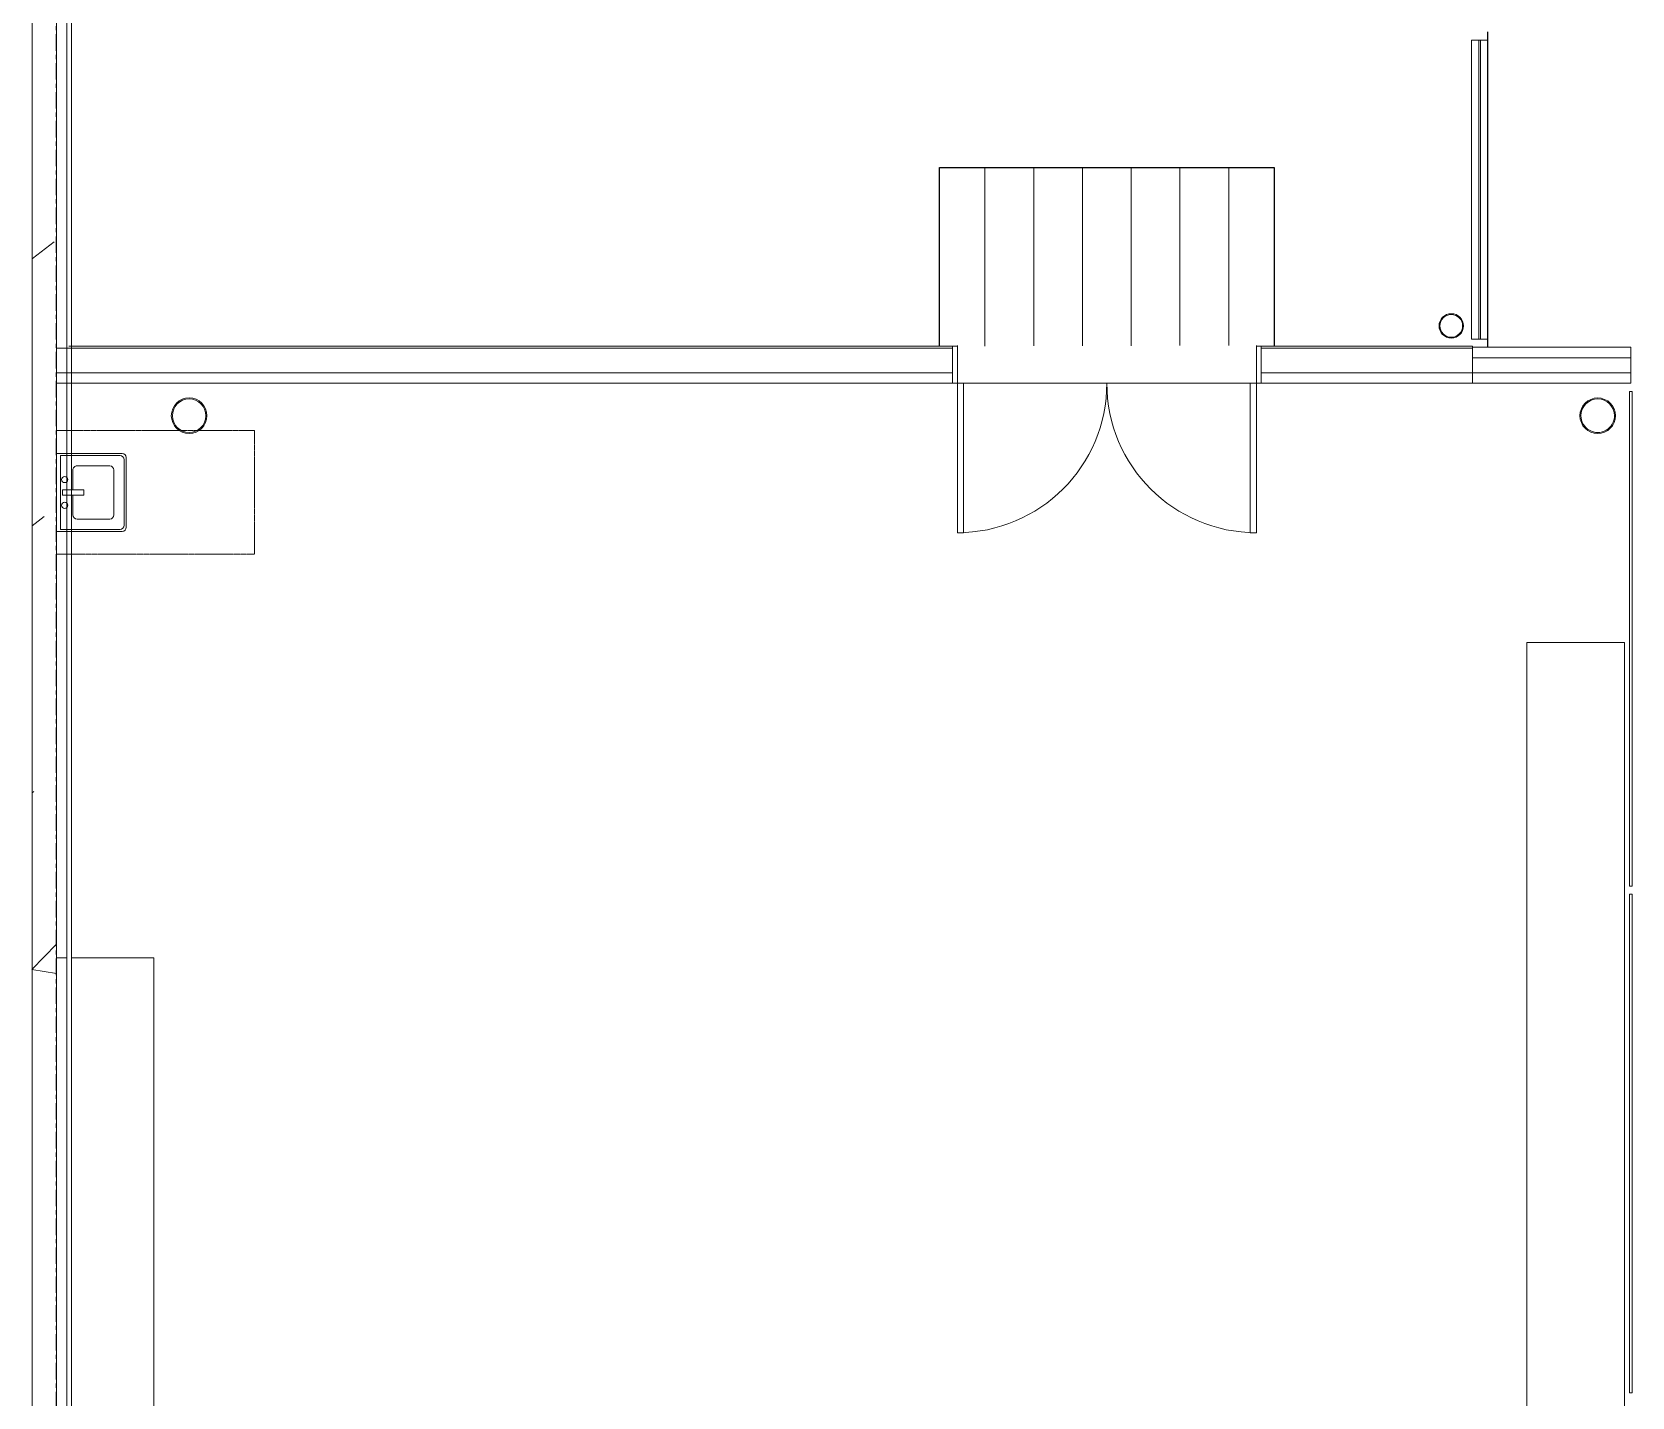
# Model space of a CAD drawing. Header units: millimetres. Extents: x -677815 to 406757, y -145898 to 39000.
# Drawn here: x 269850 to 279697, y -10800 to -2398 of the extents above; entities that cross this region are included whole.
import ezdxf

# ---------------------------------------------------------------- set-up
doc = ezdxf.new("R2010")
doc.units = ezdxf.units.MM
doc.header["$LTSCALE"] = 8
doc.linetypes.add('Xref building Toll$0$Grid Line', pattern=[22.225, 12.7, -3.175, 3.175, -3.175])
doc.linetypes.add('Xref building Toll$0$HIDDEN', pattern=[0.375, 0.25, -0.125])
for name, color, linetype, lineweight in [('Xref building Toll$0$A-DOOR', 8, 'Continuous', 9), ('Xref building Toll$0$A-FLOR', 8, 'Continuous', 25), ('Xref building Toll$0$A-FLOR-PATT', 8, 'Continuous', 18), ('Xref building Toll$0$A-GLAZ-CURT', 8, 'Continuous', 9), ('Xref building Toll$0$A-GLAZ-CWMG', 8, 'Continuous', 9), ('Xref building Toll$0$A-WALL', 8, 'Continuous', 9), ('Xref building Toll$0$A-WALL-PATT', 8, 'Continuous', 9), ('Xref building Toll$0$I-FURN', 8, 'Continuous', 9), ('Xref building Toll$0$P-PIPE', 8, 'Continuous', 9), ('Xref building Toll$0$P-SANR-FIXT', 8, 'Continuous', 9), ('Xref building Toll$0$S-COLS', 8, 'Continuous', 9)]:
    doc.layers.add(name, color=color, linetype=linetype, lineweight=lineweight)
doc.layers.add('Xref building Toll$0$S-GRID', color=8, linetype='Continuous')

# ---------------------------------------------------------------- blocks, each defined once
blk = doc.blocks.new('Xref building Toll$0$Toll Grids')
at = {"layer": 'Xref building Toll$0$S-GRID', "linetype": 'Xref building Toll$0$Grid Line'}
blk.add_line((270000, -125373.3), (270000, 36031.5), dxfattribs=at)
blk = doc.blocks.new('Xref building Toll$0$_SBA 2SWING SPDoor 01a - 2X920W x 2700H LRD-2288529-MASTER GROUND FLOOR')
at = {"layer": 'Xref building Toll$0$A-DOOR'}
for p, q in [((-1182, 1034), (-1220, 1034)), ((-1220, 114), (-1220, 1034)), ((-1182, 114), (-1182, 1034)), ((620, 1034), (582, 1034)), ((582, 114), (582, 1034)), ((620, 114), (620, 1034)), ((-1250, 114), (-1220, 114)), ((620, 114), (-1220, 114)), ((-1220, 114), (-1220, -119)), ((-1182, 114), (-1220, 114)), ((620, 114), (582, 114)), ((620, -119), (620, 114)), ((620, 114), (650, 114)), ((-1220, -114), (-1250, -114)), ((650, -114), (620, -114))]:
    blk.add_line(p, q, dxfattribs=at)
for centre, start, end in [((-1220, 114), 0, 90), ((620, 114), 90, 180)]:
    blk.add_arc(centre, 920, start, end, dxfattribs=at)
blk = doc.blocks.new('Xref building Toll$0$System Panel - _SBA Glazing-1893049-MASTER GROUND FLOOR')
at = {"layer": 'Xref building Toll$0$A-GLAZ-CURT'}
for p, q in [((920, 5), (-920, 5)), ((-920, 5), (-920, -5)), ((-920, 5), (-920, 5)), ((920, -5), (920, 5)), ((920, 5), (920, 5)), ((-920, -5), (920, -5)), ((-920, -5), (-920, -5)), ((920, -5), (920, -5))]:
    blk.add_line(p, q, dxfattribs=at)
blk = doc.blocks.new('Xref building Toll$0$Rectangular Mullion - _SBA 50 x 100mm Office-1893042-MASTER GROUND FLOOR')
at = {"layer": 'Xref building Toll$0$A-GLAZ-CWMG'}
for p, q in [((286810, 137564.5), (286710, 137564.5)), ((286710, 137564.5), (286710, 137564.5)), ((286710, 137564.5), (286810, 137564.5)), ((286710, 135724.5), (286710, 137564.5)), ((286710, 135724.5), (286710, 137564.5)), ((286810, 137564.5), (286810, 137564.5)), ((286810, 137564.5), (286810, 135724.5)), ((286810, 135724.5), (286810, 137564.5)), ((286810, 135724.5), (286710, 135724.5)), ((286710, 135724.5), (286710, 135724.5)), ((286710, 135724.5), (286810, 135724.5)), ((286810, 135724.5), (286810, 135724.5))]:
    blk.add_line(p, q, dxfattribs=at)
blk = doc.blocks.new('Xref building Toll$0$TUBELINE CHS Columns C350L0 _AS 1163_ _AUS_ - AS1_5 - 219_1x6_4 CHS-2145198-MASTER GROUND FLOOR')
at = {"layer": 'Xref building Toll$0$S-COLS', "lineweight": 18}
for radius, start, end in [(109.6, 360, 180), (103.1, 0, 180), (109.6, 180, 360), (103.1, 180, 0)]:
    blk.add_arc((0, 0), radius, start, end, dxfattribs=at)
blk = doc.blocks.new('Xref building Toll$0$TUBELINE CHS Columns C350L0 _AS 1163_ _AUS_ - AS1_5 - 219_1x6_4 CHS-2209816-MASTER GROUND FLOOR')
at = {"layer": 'Xref building Toll$0$S-COLS', "lineweight": 18}
for radius, start, end in [(109.5, 0, 180), (103.2, 360, 180), (103.2, 180, 360), (109.5, 180, 0)]:
    blk.add_arc((0, 0), radius, start, end, dxfattribs=at)
blk = doc.blocks.new('Xref building Toll$0$ada_hand_sink_737 - 480 x 430mm-2215078-MASTER GROUND FLOOR')
at = {"layer": 'Xref building Toll$0$P-SANR-FIXT', "linetype": 'Xref building Toll$0$HIDDEN'}
for p, q in [((-88.7, 1294.2), (673.3, 1294.2)), ((-88.7, 75), (-88.7, 1294.2)), ((673.3, 1294.2), (673.3, 75))]:
    blk.add_line(p, q, dxfattribs=at)
at = {"layer": 'Xref building Toll$0$P-SANR-FIXT'}
for p, q in [((508.2, 505), (79, 505)), ((53.6, 479.6), (53.6, 75)), ((66.3, 466.9), (66.3, 100.4)), ((495.5, 492.3), (91.7, 492.3)), ((129.8, 403.4), (129.8, 202)), ((432, 428.8), (155.2, 428.8)), ((457.4, 202), (457.4, 403.4)), ((520.9, 100.4), (520.9, 466.9)), ((533.6, 75), (533.6, 479.6)), ((277.7, 112), (277.7, 244.6)), ((277.7, 244.6), (309.3, 244.6)), ((309.3, 244.6), (309.3, 112)), ((66.3, 100.4), (520.9, 100.4)), ((155.2, 176.6), (277.7, 176.6)), ((309.3, 112), (277.7, 112)), ((309.3, 176.6), (432, 176.6)), ((102.9, 75), (913.1, 75))]:
    blk.add_line(p, q, dxfattribs=at)
for centre, radius, start, end in [((79, 479.6), 25.4, 90, 180), ((508.2, 479.6), 25.4, 360, 90), ((91.7, 466.9), 25.4, 90, 180), ((155.2, 403.4), 25.4, 90, 180), ((432, 403.4), 25.4, 360, 90), ((495.5, 466.9), 25.4, 360, 90), ((155.2, 202), 25.4, 180, 270), ((432, 202), 25.4, 270, 0), ((214.2, 125.8), 19, 0, 180), ((214.2, 125.8), 19, 180, 0), ((372.8, 125.8), 19, 0, 180), ((372.8, 125.8), 19, 180, 0)]:
    blk.add_arc(centre, radius, start, end, dxfattribs=at)
blk = doc.blocks.new('Xref building Toll$0$Rectangular Mullion - _SBA 100 x 15mm-2259877-MASTER GROUND FLOOR')
at = {"layer": 'Xref building Toll$0$A-GLAZ-CWMG'}
for p, q in [((287682.5, 135402.5), (287697.5, 135402.5)), ((287682.5, 132357.5), (287682.5, 135402.5)), ((287697.5, 135402.5), (287697.5, 132357.5)), ((287697.5, 132357.5), (287682.5, 132357.5))]:
    blk.add_line(p, q, dxfattribs=at)
blk = doc.blocks.new('Xref building Toll$0$Rectangular Mullion - _SBA 100 x 15mm-2259878-MASTER GROUND FLOOR')
at = {"layer": 'Xref building Toll$0$A-GLAZ-CWMG'}
for p, q in [((287682.5, 132307.5), (287697.5, 132307.5)), ((287682.5, 129237.5), (287682.5, 132307.5)), ((287697.5, 132307.5), (287697.5, 129237.5)), ((287697.5, 129237.5), (287682.5, 129237.5))]:
    blk.add_line(p, q, dxfattribs=at)
blk = doc.blocks.new('Xref building Toll$0$IVS-FURNITURE-Table Cabinet Frame1 - D600 H900 THK18_18 2-2258912-MASTER GROUND FLOOR')
at = {"layer": 'Xref building Toll$0$I-FURN'}
for p, q in [((-5240, 0), (5240, 0)), ((-5240, 0), (-5240, -600)), ((5240, -600), (5240, 0)), ((5240, -600), (-5240, -600))]:
    blk.add_line(p, q, dxfattribs=at)
blk = doc.blocks.new('Xref building Toll$0$DWP_Downpipe - 150mm-2244244-MASTER GROUND FLOOR')
at = {"layer": 'Xref building Toll$0$P-PIPE'}
for radius, start, end in [(75, 360, 180), (75, 0, 180), (70, 0, 180), (70, 0, 180), (75, 180, 360), (75, 180, 360), (70, 180, 0), (70, 180, 360)]:
    blk.add_arc((-33.5, 236), radius, start, end, dxfattribs=at)
blk = doc.blocks.new('Xref building Toll$0$IVS-FURNITURE-Table Cabinet Frame1 - D600 H900 THK18_18 2-2258859-MASTER GROUND FLOOR')
at = {"layer": 'Xref building Toll$0$I-FURN'}
for p, q in [((-2819.585929, 0), (-2819.585929, -65)), ((2819.585929, -65), (2819.585929, 0)), ((-2819.585929, -94), (-2819.585929, -600)), ((2819.585929, -600), (2819.585929, -94)), ((2819.585929, -600), (-2819.585929, -600))]:
    blk.add_line(p, q, dxfattribs=at)
blk = doc.blocks.new('Xref building Toll$0$building block 28092016')
at = {"layer": 'Xref building Toll$0$A-FLOR-PATT', "lineweight": 9}
h = blk.add_hatch(dxfattribs=at)
h.set_pattern_fill('FP_296', color=256, style=0, pattern_type=2)
h.set_pattern_definition([(270, (999014.97, -675424.46), (300, 2e-14), [])])
h.paths.add_polyline_path([(999935, -675831.5), (1000045, -675831.5), (1000045, -674731.7), (997985, -674731.7), (997985, -675831.5), (999935, -675826.5)], flags=0)
at = {"layer": 'Xref building Toll$0$A-WALL-PATT', "lineweight": 9}
h = blk.add_hatch(dxfattribs=at)
h.set_pattern_fill('FP_1', color=256, style=0, pattern_type=2)
h.set_pattern_definition([(50, (714549.7, -811512), (3643.682, -318.78), [381, -4191]), (355, (714549.7, -811512), (-704.856, 3821.136), [304.8, -3352.8]), (100.451, (714853.3, -811538.5), (2938.852, 3502.332), [323.8, -3561.8]), (46.184, (714549.7, -810496), (5421.58, -840.856), [571.5, -6286.5]), (96.636, (715001.5, -810566), (4748.05, 4948.55), [485.7, -5342.7]), (351.184, (714549.7, -810496), (4748.1, 4948.51), [457.2, -5029.2]), (21, (715057.7, -810750), (3032.288, -2045.304), [381, -4191]), (326, (715057.7, -810750), (1236.04, 3683.76), [304.8, -3352.8]), (71.451, (715310.3, -810920.4), (4268.343, 1638.425), [323.8, -3561.8]), (37.5, (714549.7, -811512), (61.772, 1691.101), [167.64, -3144.52, 167.64, -3235.96, -3365.5]), (37.5, (714549.7, -811512), (61.772, 1691.101), [-6715.76, 167.64, -3197.86]), (7.5, (714549.7, -811512), (1336.393, 2003.611), [167.64, -1772.92, 167.64, -3068.32, -1282.7]), (7.5, (714549.7, -811512), (1336.393, 2003.611), [-5176.52, 167.64, -1115.06]), (327.5, (713416.8, -811512), (2711.818, -114.5786), [167.64, -1102.36, 167.64, -3794.76, -5257.8]), (327.5, (713416.8, -811512), (2711.818, -114.5786), [-5232.4, 167.64, -5090.16]), (317.5, (712908.8, -811512), (2962.586, 508.533), [167.64, -1483.36, 167.64, -2463.8, -3733.8]), (317.5, (712908.8, -811512), (2962.586, 508.533), [-4282.44, 167.64, -3566.16])])
h.paths.add_polyline_path([(992549.6, -683499.5), (992549.6, -671649.5), (992399.6, -671649.5), (992399.6, -683499.5), (992414.5, -683499.5)], flags=0)
at = {"layer": 'Xref building Toll$0$A-FLOR'}
for p, q in [((1001359.6, -675837.5), (1001359.6, -673897.5)), ((997985, -675831.5), (997985, -674731.7)), ((997985, -674731.7), (1000045, -674731.7)), ((1000045, -674731.7), (1000045, -675831.7))]:
    blk.add_line(p, q, dxfattribs=at)
at = {"layer": 'Xref building Toll$0$A-WALL', "lineweight": 18}
for p, q in [((992549.6, -675831.5), (992549.6, -671499.5)), ((992614.6, -671434.5), (992614.6, -791564.5)), ((992643.6, -791593.5), (992643.6, -671405.5)), ((992399.6, -671649.5), (992399.6, -683372.5)), ((998065, -675831.5), (992626.6, -675831.5)), ((998065, -676059.5), (998065, -675831.5)), ((1001264.6, -675831.5), (999965, -675831.5)), ((999965, -675831.5), (999965, -676059.5)), ((1001264.6, -675831.5), (1001264.6, -676059.5)), ((1002239.6, -675837.5), (1001264.6, -675837.5)), ((1002239.6, -676059.5), (1002239.6, -675837.5)), ((992549.6, -676059.5), (998065, -676059.5)), ((992549.6, -683499.5), (992549.6, -676059.5)), ((999965, -676059.5), (1002239.6, -676059.5))]:
    blk.add_line(p, q, dxfattribs=at)
at = {"layer": 'Xref building Toll$0$A-WALL'}
for p, q in [((992549.6, -675831.5), (992549.6, -676059.5)), ((992549.6, -675844.5), (998065, -675844.5)), ((999965, -675844.5), (1001264.6, -675844.5)), ((1002239.6, -675902.5), (1001264.6, -675902.5)), ((992549.6, -675994.5), (998065, -675994.5)), ((999965, -675994.5), (1002239.6, -675994.5))]:
    blk.add_line(p, q, dxfattribs=at)
at = {"layer": 'Xref building Toll$0$A-DOOR', "rotation": 180}
blk.add_blockref('Xref building Toll$0$_SBA 2SWING SPDoor 01a - 2X920W x 2700H LRD-2288529-MASTER GROUND FLOOR', (998715, -675945.5), dxfattribs=at)
at = {"layer": 'Xref building Toll$0$A-GLAZ-CURT', "rotation": 90}
blk.add_blockref('Xref building Toll$0$System Panel - _SBA Glazing-1893049-MASTER GROUND FLOOR', (1001309.6, -674867.5), dxfattribs=at)
at = {"layer": 'Xref building Toll$0$A-GLAZ-CWMG'}
for name in ['Xref building Toll$0$Rectangular Mullion - _SBA 50 x 100mm Office-1893042-MASTER GROUND FLOOR', 'Xref building Toll$0$Rectangular Mullion - _SBA 100 x 15mm-2259877-MASTER GROUND FLOOR', 'Xref building Toll$0$Rectangular Mullion - _SBA 100 x 15mm-2259878-MASTER GROUND FLOOR']:
    blk.add_blockref(name, (714549.7, -811511.9), dxfattribs=at)
at = {"layer": 'Xref building Toll$0$I-FURN', "rotation": 90}
for name, p in [('Xref building Toll$0$IVS-FURNITURE-Table Cabinet Frame1 - D600 H900 THK18_18 2-2258912-MASTER GROUND FLOOR', (1001600.2, -682896.1)), ('Xref building Toll$0$IVS-FURNITURE-Table Cabinet Frame1 - D600 H900 THK18_18 2-2258859-MASTER GROUND FLOOR', (992549.6, -682415.9))]:
    blk.add_blockref(name, p, dxfattribs=at)
at = {"layer": 'Xref building Toll$0$P-PIPE'}
blk.add_blockref('Xref building Toll$0$DWP_Downpipe - 150mm-2244244-MASTER GROUND FLOOR', (1001168.2, -675942.4), dxfattribs=at)
at = {"layer": 'Xref building Toll$0$P-SANR-FIXT', "rotation": 270}
blk.add_blockref('Xref building Toll$0$ada_hand_sink_737 - 480 x 430mm-2215078-MASTER GROUND FLOOR', (992474.6, -676438.2), dxfattribs=at)
at = {"layer": 'Xref building Toll$0$S-COLS'}
blk.add_blockref('Xref building Toll$0$TUBELINE CHS Columns C350L0 _AS 1163_ _AUS_ - AS1_5 - 219_1x6_4 CHS-2145198-MASTER GROUND FLOOR', (993366.6, -676259.5), dxfattribs=at)
at = {"layer": 'Xref building Toll$0$S-COLS', "rotation": 180}
blk.add_blockref('Xref building Toll$0$TUBELINE CHS Columns C350L0 _AS 1163_ _AUS_ - AS1_5 - 219_1x6_4 CHS-2209816-MASTER GROUND FLOOR', (1002036.2, -676259.5), dxfattribs=at)
blk = doc.blocks.new('Xref building Toll')
for name, p in [('Xref building Toll$0$Toll Grids', (0, 0)), ('Xref building Toll$0$building block 28092016', (-722549.6, 671499.5))]:
    blk.add_blockref(name, p)

msp = doc.modelspace()

# ---------------------------------------------------------------- block references
msp.add_blockref('Xref building Toll', (0, 0))

doc.saveas('drawing.dxf')
